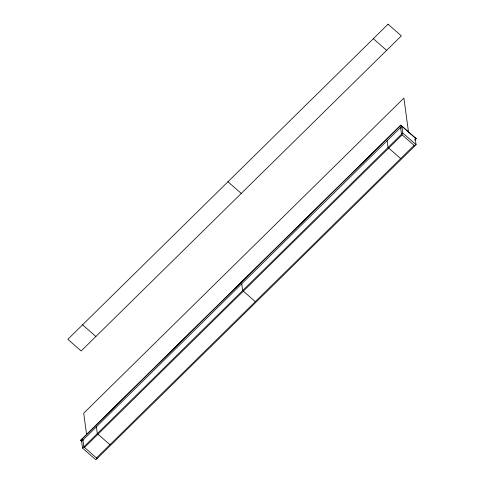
<?xml version="1.0" encoding="UTF-8"?>
<svg xmlns="http://www.w3.org/2000/svg" width="484" height="484" viewBox="0 0 484 484"><rect width="100%" height="100%" fill="white"/><g stroke="black" fill="none" stroke-linecap="round" stroke-linejoin="round"><path stroke-width="0.73" d="M81.784 441.438L80.628 440.277L400.837 125.168L416.119 138.593L414.861 140.027M80.653 440.446L400.837 125.168M82.57 448.124L402.779 133.015L401.859 126.215L81.651 441.323L82.57 448.124L95.856 459.8L416.065 144.692L415.145 137.892M84.512 447.446L402.162 134.855M414.836 139.858L416.119 138.593M96.473 457.955L414.123 145.369M373.333 38.696L386.625 50.372M400.861 125.338L416.143 138.769M401.242 128.054L399.554 126.427M402.779 133.015L416.065 144.692M414.782 145.95L401.496 134.274L400.577 127.473M388.712 148.092L400.673 158.601M227.958 181.754L241.25 193.431M243.337 291.15L255.298 301.659M82.589 324.812L95.874 336.489M97.962 434.209L109.922 444.723M83.042 440.156L81.911 439.012M80.628 440.277L81.766 441.269M97.139 458.542L83.853 446.859L82.933 440.059M408.502 132.053L403.91 98.083L83.702 413.191L86.6 434.608M387.127 140.705L388.047 147.511M241.752 283.769L242.672 290.569M96.383 426.827L97.302 433.628M388.065 24.2L67.857 339.308L81.149 350.985L401.351 35.877L388.065 24.2"/></g></svg>
